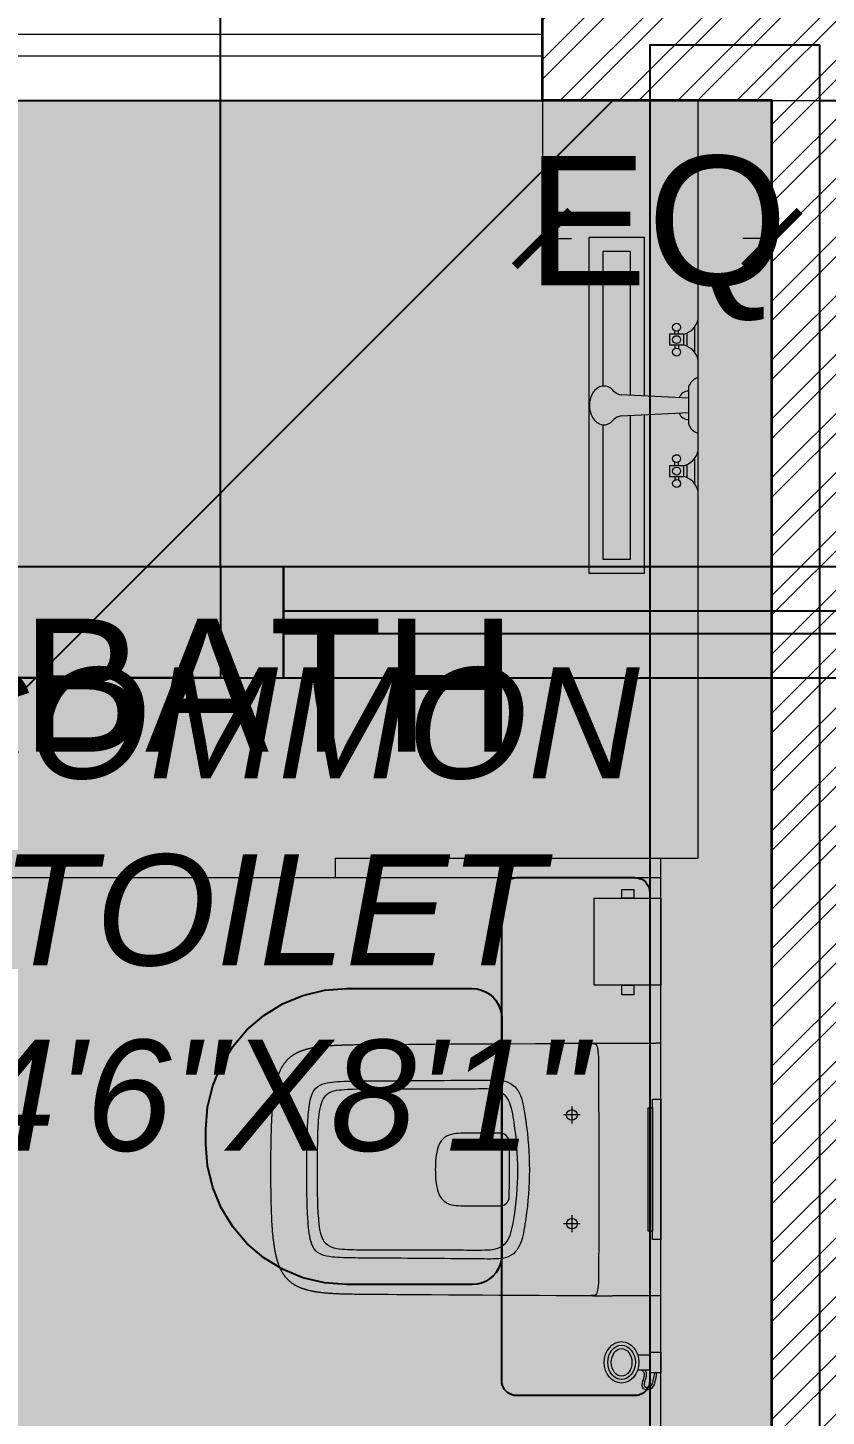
# Model space of a CAD drawing. Header units: millimetres. Extents: x 69529 to 85301, y 41669 to 59279.
# Drawn here: x 76954 to 78033, y 56281 to 58157 of the extents above; entities that cross this region are included whole.
import ezdxf

# ---------------------------------------------------------------- set-up
doc = ezdxf.new("R2010")
doc.units = ezdxf.units.MM
for name, color, linetype, lineweight in [('DA_CARPET AREA RERA', 30, 'Continuous', 9), ('DA_TEXT IN SQ.FT', 193, 'Continuous', 9), ('DA_WALL', 7, 'Continuous', 35), ('DA_WINDOW', 4, 'Continuous', 9)]:
    doc.layers.add(name, color=color, linetype=linetype, lineweight=lineweight)
for name, color, linetype, lineweight, true_color in [('DA_DIMENSION', 7, 'Continuous', 5, 0xc2474747), ('DA_FURNITURE', 7, 'Continuous', 5, 0xc2666666), ('DA_HATCH', 7, 'Continuous', 5, 0xc2545454)]:
    doc.layers.add(name, color=color, linetype=linetype, lineweight=lineweight, true_color=true_color)
for name, color, linetype in [('PROP-FURN', 9, 'CONTINUOUS'), ('PROP-SHELL', 7, 'CONTINUOUS'), ('PROP-TEXT', 3, 'CONTINUOUS'), ('PROP-WALL-NEW', 1, 'CONTINUOUS')]:
    doc.layers.add(name, color=color, linetype=linetype)
doc.styles.add('MtXpl_Arial', font='ArialItalic.ttf')
doc.styles.get("Standard").update_dxf_attribs({"font": 'Arial.ttf'})
doc.dimstyles.get("Standard").update_dxf_attribs({"dimtxt": 0.18, "dimasz": 0.18, "dimexe": 0.18, "dimexo": 0.0625, "dimgap": 0.09, "dimtad": 1, "dimtih": 1, "dimtoh": 1, "dimdec": 4, "dimdsep": 46, "dimtxsty": 'Standard', "dimcen": 0.09, "dimazin": 3, "dimtfac": 1, "dimtdec": 4, "dimtmove": 0, "dimatfit": 3, "dimfxl": 1, "dimtolj": 1})

# ---------------------------------------------------------------- blocks, each defined once
blk = doc.blocks.new('wc2')
at = {"layer": 'DA_FURNITURE'}
for p, q in [((-0.5973, -0.2609), (-0.6148, -0.2609)), ((-0.5973, -0.2814), (-0.6148, -0.2814))]:
    blk.add_line(p, q, dxfattribs=at)
for points in [[(-0.5758, 0.3562), (-0.5758, 0.3678), (-0.5921, 0.3678), (-0.5921, 0.3562)], [(-0.5384, 0.2388), (-0.5384, 0.3562), (-0.6288, 0.3562), (-0.6288, 0.2388)], [(-0.5758, 0.2257), (-0.5758, 0.2388), (-0.5921, 0.2388), (-0.5921, 0.2257)], [(-0.6288, -0.1808), (-0.6288, 0.0535), (-0.6288, 0.1121), (-0.6288, 0.1414), (-0.6288, 0.1561), (-0.6288, 0.1597), (-0.6288, 0.16), (-0.6288, 0.16), (-0.6288, 0.1601), (-0.6288, 0.1601), (-0.6288, 0.1601), (-0.6288, 0.1601), (-0.6287, 0.1601), (-0.6287, 0.1601), (-0.6285, 0.1601), (-0.6281, 0.1601), (-0.6277, 0.1601), (-0.6273, 0.1601), (-0.6269, 0.1601), (-0.6265, 0.1601), (-0.6261, 0.1601), (-0.6257, 0.1601), (-0.6253, 0.1601), (-0.6248, 0.1601), (-0.6244, 0.1601), (-0.624, 0.1601), (-0.6236, 0.1601), (-0.6231, 0.1601), (-0.6227, 0.1601), (-0.6223, 0.1601), (-0.6218, 0.1601), (-0.6214, 0.16), (-0.6209, 0.16), (-0.6205, 0.16), (-0.62, 0.16), (-0.6196, 0.16), (-0.6191, 0.16), (-0.6186, 0.16), (-0.6182, 0.16), (-0.6177, 0.16), (-0.6172, 0.16), (-0.6168, 0.16), (-0.6163, 0.16), (-0.6158, 0.16), (-0.6148, 0.16), (-0.6138, 0.16), (-0.6128, 0.16), (-0.6118, 0.16), (-0.6108, 0.16), (-0.6098, 0.16), (-0.6088, 0.16), (-0.6077, 0.16), (-0.6067, 0.16), (-0.6056, 0.16), (-0.6046, 0.16), (-0.6035, 0.16), (-0.6024, 0.16), (-0.6013, 0.16), (-0.6003, 0.16), (-0.5992, 0.16), (-0.5981, 0.16), (-0.597, 0.16), (-0.5958, 0.16), (-0.5947, 0.16), (-0.5936, 0.16), (-0.5925, 0.16), (-0.5914, 0.16), (-0.5902, 0.16), (-0.588, 0.16), (-0.5857, 0.16), (-0.5811, 0.16), (-0.5788, 0.16), (-0.5766, 0.16), (-0.5743, 0.16), (-0.572, 0.16), (-0.5709, 0.16), (-0.5698, 0.16), (-0.5687, 0.16), (-0.5675, 0.16), (-0.5664, 0.16), (-0.5653, 0.16), (-0.5642, 0.16), (-0.5631, 0.16), (-0.562, 0.16), (-0.5609, 0.16), (-0.5599, 0.16), (-0.5588, 0.16), (-0.5577, 0.16), (-0.5567, 0.16), (-0.5556, 0.16), (-0.5546, 0.16), (-0.5535, 0.16), (-0.5525, 0.16), (-0.5515, 0.16), (-0.5505, 0.16), (-0.5495, 0.16), (-0.5485, 0.16), (-0.5475, 0.16), (-0.5471, 0.16), (-0.5466, 0.16), (-0.5461, 0.16), (-0.5456, 0.16), (-0.5452, 0.16), (-0.5447, 0.16), (-0.5442, 0.16), (-0.5438, 0.16), (-0.5433, 0.16), (-0.5428, 0.16), (-0.5424, 0.16), (-0.5419, 0.16), (-0.5415, 0.16), (-0.541, 0.16), (-0.5406, 0.16), (-0.5402, 0.16), (-0.5397, 0.1599), (-0.5393, 0.1599), (-0.5389, 0.1599), (-0.5385, 0.1599), (-0.538, 0.1599), (-0.5376, 0.1599), (-0.5372, 0.1599), (-0.5368, 0.1599), (-0.5364, 0.1599), (-0.536, 0.1599), (-0.5356, 0.1599), (-0.5352, 0.1599), (-0.5348, 0.1599), (-0.5344, 0.1599), (-0.5343, 0.1599), (-0.5343, 0.1599), (-0.5343, 0.1599), (-0.5343, 0.1599), (-0.5343, 0.1599), (-0.5343, 0.1599), (-0.5342, 0.1599), (-0.5342, 0.1599), (-0.534, 0.1599), (-0.5333, 0.1599), (-0.5304, 0.1599), (-0.5276, 0.1599), (-0.5219, 0.1598), (-0.519, 0.1598), (-0.5183, 0.1598), (-0.5179, 0.1598), (-0.5178, 0.1598), (-0.5177, 0.1598), (-0.5177, 0.1598), (-0.5177, 0.1598), (-0.5177, 0.1598), (-0.5176, 0.1598), (-0.5176, 0.1598), (-0.5174, 0.1598), (-0.5167, 0.1598), (-0.5052, 0.1597), (-0.4938, 0.1596), (-0.4824, 0.1595), (-0.4709, 0.1594), (-0.4595, 0.1594), (-0.4138, 0.1591), (-0.4023, 0.1591), (-0.3909, 0.159), (-0.3852, 0.1589), (-0.3794, 0.1589), (-0.368, 0.1588), (-0.3451, 0.1587), (-0.3222, 0.1585), (-0.2993, 0.1583), (-0.2878, 0.1583), (-0.2763, 0.1582), (-0.2649, 0.1581), (-0.2534, 0.1581), (-0.252, 0.1581), (-0.2516, 0.1581), (-0.2515, 0.1581), (-0.2514, 0.1581), (-0.2514, 0.1581), (-0.2513, 0.1581), (-0.2513, 0.1581), (-0.251, 0.158), (-0.2495, 0.158), (-0.2467, 0.158), (-0.241, 0.158), (-0.2353, 0.158), (-0.2296, 0.1579), (-0.2267, 0.1579), (-0.2239, 0.1579), (-0.221, 0.1579), (-0.2182, 0.1578), (-0.2153, 0.1578), (-0.2124, 0.1577), (-0.2096, 0.1577), (-0.2067, 0.1576), (-0.2039, 0.1576), (-0.201, 0.1575), (-0.1982, 0.1574), (-0.1968, 0.1573), (-0.1953, 0.1573), (-0.1939, 0.1572), (-0.1925, 0.1572), (-0.1911, 0.1571), (-0.1896, 0.157), (-0.1882, 0.157), (-0.1868, 0.1569), (-0.1854, 0.1568), (-0.185, 0.1568), (-0.185, 0.1568), (-0.185, 0.1568), (-0.185, 0.1568), (-0.1849, 0.1568), (-0.1849, 0.1568), (-0.1848, 0.1568), (-0.1845, 0.1568), (-0.1831, 0.1567), (-0.1817, 0.1566), (-0.1804, 0.1565), (-0.179, 0.1564), (-0.1777, 0.1563), (-0.1763, 0.1562), (-0.1749, 0.1561), (-0.1736, 0.156), (-0.1722, 0.1558), (-0.1708, 0.1557), (-0.1695, 0.1555), (-0.1681, 0.1554), (-0.1668, 0.1552), (-0.1661, 0.1551), (-0.1654, 0.155), (-0.1647, 0.1549), (-0.164, 0.1548), (-0.1634, 0.1547), (-0.1627, 0.1546), (-0.162, 0.1545), (-0.1613, 0.1544), (-0.1607, 0.1542), (-0.16, 0.1541), (-0.1593, 0.154), (-0.1586, 0.1539), (-0.158, 0.1538), (-0.1573, 0.1536), (-0.1566, 0.1535), (-0.156, 0.1533), (-0.1553, 0.1532), (-0.1546, 0.1531), (-0.154, 0.1529), (-0.1536, 0.1528), (-0.1535, 0.1528), (-0.1534, 0.1528), (-0.1534, 0.1528), (-0.1533, 0.1528), (-0.1527, 0.1526), (-0.1521, 0.1525), (-0.1515, 0.1523), (-0.1509, 0.1522), (-0.1503, 0.152), (-0.1497, 0.1519), (-0.1491, 0.1517), (-0.1486, 0.1515), (-0.148, 0.1513), (-0.1474, 0.1512), (-0.1468, 0.151), (-0.1462, 0.1508), (-0.1456, 0.1506), (-0.1451, 0.1504), (-0.1445, 0.1502), (-0.1439, 0.15), (-0.1433, 0.1498), (-0.1427, 0.1496), (-0.1422, 0.1494), (-0.1416, 0.1491), (-0.141, 0.1489), (-0.1405, 0.1487), (-0.1399, 0.1484), (-0.1393, 0.1482), (-0.1388, 0.1479), (-0.1382, 0.1477), (-0.1377, 0.1474), (-0.1371, 0.1471), (-0.1366, 0.1469), (-0.136, 0.1466), (-0.1355, 0.1463), (-0.135, 0.146), (-0.1344, 0.1457), (-0.1339, 0.1454), (-0.1334, 0.1451), (-0.1329, 0.1448), (-0.1323, 0.1444), (-0.1318, 0.1441), (-0.1313, 0.1438), (-0.1308, 0.1434), (-0.1303, 0.1431), (-0.1298, 0.1427), (-0.1293, 0.1424), (-0.1288, 0.142), (-0.1283, 0.1416), (-0.1279, 0.1412), (-0.1277, 0.1411), (-0.1277, 0.1411), (-0.1277, 0.1411), (-0.1277, 0.1411), (-0.1277, 0.1411), (-0.1277, 0.1411), (-0.1275, 0.141), (-0.127, 0.1406), (-0.1266, 0.1401), (-0.1261, 0.1397), (-0.1256, 0.1393), (-0.1252, 0.1388), (-0.1247, 0.1384), (-0.1242, 0.138), (-0.1238, 0.1375), (-0.1234, 0.137), (-0.1229, 0.1366), (-0.1225, 0.1361), (-0.1221, 0.1356), (-0.1217, 0.1352), (-0.1213, 0.1347), (-0.1209, 0.1342), (-0.1205, 0.1337), (-0.1201, 0.1332), (-0.1198, 0.1327), (-0.1194, 0.1322), (-0.1191, 0.1317), (-0.1187, 0.1312), (-0.1184, 0.1307), (-0.118, 0.1301), (-0.1177, 0.1296), (-0.1173, 0.1291), (-0.117, 0.1285), (-0.1167, 0.128), (-0.1164, 0.1275), (-0.1161, 0.1269), (-0.1158, 0.1264), (-0.1155, 0.1258), (-0.1152, 0.1253), (-0.1149, 0.1247), (-0.1146, 0.1241), (-0.1144, 0.1236), (-0.1141, 0.123), (-0.1138, 0.1224), (-0.1136, 0.1219), (-0.1133, 0.1213), (-0.1131, 0.1207), (-0.1128, 0.1201), (-0.1126, 0.1195), (-0.1124, 0.119), (-0.1121, 0.1184), (-0.1119, 0.1178), (-0.1117, 0.1172), (-0.1115, 0.1166), (-0.1113, 0.116), (-0.1111, 0.1154), (-0.1109, 0.1148), (-0.1107, 0.1142), (-0.1105, 0.1136), (-0.1103, 0.113), (-0.1101, 0.1124), (-0.1099, 0.1117), (-0.1098, 0.1111), (-0.1096, 0.1105), (-0.1094, 0.1099), (-0.1092, 0.1093), (-0.1091, 0.1087), (-0.1089, 0.1081), (-0.1088, 0.1074), (-0.1086, 0.1068), (-0.1085, 0.1062), (-0.1083, 0.1056), (-0.1082, 0.105), (-0.108, 0.1043), (-0.1079, 0.1037), (-0.1078, 0.1031), (-0.1076, 0.1025), (-0.1075, 0.1018), (-0.1073, 0.1006), (-0.107, 0.0993), (-0.1068, 0.0981), (-0.1066, 0.0968), (-0.1064, 0.0956), (-0.1062, 0.0944), (-0.106, 0.0931), (-0.1058, 0.0919), (-0.1056, 0.0907), (-0.1054, 0.0894), (-0.1053, 0.0888), (-0.1053, 0.0885), (-0.1053, 0.0884), (-0.1053, 0.0883), (-0.1053, 0.0883), (-0.1053, 0.0882), (-0.1051, 0.0868), (-0.1049, 0.0854), (-0.1047, 0.084), (-0.1045, 0.0827), (-0.1044, 0.0813), (-0.1042, 0.0799), (-0.1041, 0.0785), (-0.1039, 0.0771), (-0.1038, 0.0757), (-0.1037, 0.0743), (-0.1036, 0.0729), (-0.1034, 0.0715), (-0.1033, 0.0701), (-0.1032, 0.0687), (-0.1031, 0.0674), (-0.103, 0.066), (-0.1029, 0.0646), (-0.1028, 0.0632), (-0.1028, 0.0618), (-0.1027, 0.0604), (-0.1026, 0.059), (-0.1025, 0.0576), (-0.1025, 0.0562), (-0.1024, 0.0548), (-0.1023, 0.0534), (-0.1023, 0.052), (-0.1022, 0.0506), (-0.1021, 0.0478), (-0.102, 0.045), (-0.102, 0.0422), (-0.1019, 0.0394), (-0.1018, 0.0366), (-0.1017, 0.0338), (-0.1017, 0.031), (-0.1016, 0.0254), (-0.1015, 0.024), (-0.1015, 0.0234), (-0.1015, 0.0226), (-0.1014, 0.0198), (-0.1014, 0.0169), (-0.1013, 0.0141), (-0.1013, 0.0112), (-0.1012, 0.0084), (-0.1012, 0.0055), (-0.1012, 0.0026), (-0.1012, -0.0002), (-0.1011, -0.0031), (-0.1011, -0.0059), (-0.1011, -0.0088), (-0.1011, -0.0116), (-0.1011, -0.0145), (-0.1011, -0.0174), (-0.1012, -0.0202), (-0.1012, -0.0231), (-0.1012, -0.0259), (-0.1012, -0.0288), (-0.1013, -0.0317), (-0.1013, -0.0345), (-0.1014, -0.0374), (-0.1014, -0.0402), (-0.1015, -0.0431), (-0.1016, -0.0487), (-0.1017, -0.0543), (-0.1018, -0.057), (-0.1019, -0.0598), (-0.1019, -0.0626), (-0.102, -0.0654), (-0.1021, -0.0682), (-0.1022, -0.071), (-0.1023, -0.0724), (-0.1023, -0.0738), (-0.1024, -0.0752), (-0.1024, -0.0766), (-0.1025, -0.078), (-0.1026, -0.0794), (-0.1026, -0.0808), (-0.1027, -0.0822), (-0.1028, -0.0836), (-0.1029, -0.085), (-0.103, -0.0864), (-0.1031, -0.0878), (-0.1032, -0.0892), (-0.1033, -0.0906), (-0.1034, -0.092), (-0.1035, -0.0934), (-0.1036, -0.0948), (-0.1038, -0.0962), (-0.1039, -0.0976), (-0.104, -0.0989), (-0.1042, -0.1003), (-0.1043, -0.1017), (-0.1045, -0.1031), (-0.1046, -0.1045), (-0.1048, -0.1059), (-0.105, -0.1073), (-0.1051, -0.108), (-0.1051, -0.108), (-0.1051, -0.108), (-0.1051, -0.1081), (-0.1051, -0.1083), (-0.1052, -0.1086), (-0.1053, -0.1098), (-0.1055, -0.111), (-0.1057, -0.1123), (-0.1059, -0.1135), (-0.1061, -0.1148), (-0.1063, -0.116), (-0.1065, -0.1173), (-0.1067, -0.1185), (-0.1069, -0.1198), (-0.1071, -0.121), (-0.1074, -0.1223), (-0.1075, -0.1229), (-0.1076, -0.1235), (-0.1078, -0.1242), (-0.1079, -0.1248), (-0.108, -0.1254), (-0.1082, -0.126), (-0.1083, -0.1267), (-0.1085, -0.1273), (-0.1086, -0.1279), (-0.1088, -0.1285), (-0.1089, -0.1292), (-0.1091, -0.1298), (-0.1092, -0.1304), (-0.1094, -0.131), (-0.1096, -0.1316), (-0.1098, -0.1323), (-0.1099, -0.1329), (-0.1101, -0.1335), (-0.1103, -0.1341), (-0.1105, -0.1347), (-0.1107, -0.1353), (-0.1109, -0.1359), (-0.1111, -0.1365), (-0.1113, -0.1371), (-0.1115, -0.1377), (-0.1117, -0.1383), (-0.112, -0.1389), (-0.1122, -0.1395), (-0.1124, -0.1401), (-0.1126, -0.1407), (-0.1129, -0.1413), (-0.1131, -0.1419), (-0.1134, -0.1425), (-0.1136, -0.143), (-0.1139, -0.1436), (-0.1142, -0.1442), (-0.1144, -0.1448), (-0.1147, -0.1453), (-0.115, -0.1459), (-0.1153, -0.1464), (-0.1156, -0.147), (-0.1159, -0.1476), (-0.1162, -0.1481), (-0.1165, -0.1487), (-0.1168, -0.1492), (-0.1171, -0.1497), (-0.1174, -0.1503), (-0.1178, -0.1508), (-0.1181, -0.1513), (-0.1185, -0.1519), (-0.1188, -0.1524), (-0.1192, -0.1529), (-0.1195, -0.1534), (-0.1199, -0.1539), (-0.1203, -0.1544), (-0.1207, -0.1549), (-0.1211, -0.1554), (-0.1215, -0.1559), (-0.1219, -0.1564), (-0.1223, -0.1568), (-0.1227, -0.1573), (-0.1231, -0.1578), (-0.1235, -0.1582), (-0.124, -0.1587), (-0.1244, -0.1591), (-0.1249, -0.1596), (-0.1253, -0.16), (-0.1258, -0.1605), (-0.1263, -0.1609), (-0.1268, -0.1613), (-0.1268, -0.1614), (-0.1269, -0.1614), (-0.1269, -0.1614), (-0.1269, -0.1615), (-0.1271, -0.1616), (-0.1273, -0.1618), (-0.1278, -0.1622), (-0.1282, -0.1625), (-0.1287, -0.1629), (-0.1292, -0.1633), (-0.1297, -0.1636), (-0.1302, -0.164), (-0.1307, -0.1644), (-0.1312, -0.1647), (-0.1317, -0.165), (-0.1322, -0.1654), (-0.1327, -0.1657), (-0.1333, -0.166), (-0.1338, -0.1663), (-0.1343, -0.1666), (-0.1348, -0.1669), (-0.1354, -0.1672), (-0.1359, -0.1675), (-0.1364, -0.1678), (-0.137, -0.1681), (-0.1375, -0.1683), (-0.1381, -0.1686), (-0.1386, -0.1688), (-0.1392, -0.1691), (-0.1397, -0.1693), (-0.1403, -0.1696), (-0.1409, -0.1698), (-0.1414, -0.17), (-0.142, -0.1703), (-0.1425, -0.1705), (-0.1431, -0.1707), (-0.1437, -0.1709), (-0.1443, -0.1711), (-0.1448, -0.1713), (-0.1454, -0.1715), (-0.146, -0.1717), (-0.1466, -0.1719), (-0.1472, -0.1721), (-0.1477, -0.1723), (-0.1483, -0.1724), (-0.1489, -0.1726), (-0.1495, -0.1728), (-0.1501, -0.1729), (-0.1507, -0.1731), (-0.1513, -0.1732), (-0.1519, -0.1734), (-0.1521, -0.1735), (-0.1522, -0.1735), (-0.1523, -0.1735), (-0.1525, -0.1735), (-0.1531, -0.1737), (-0.1538, -0.1739), (-0.1545, -0.174), (-0.1551, -0.1742), (-0.1558, -0.1743), (-0.1565, -0.1744), (-0.1571, -0.1746), (-0.1578, -0.1747), (-0.1585, -0.1748), (-0.1591, -0.175), (-0.1598, -0.1751), (-0.1605, -0.1752), (-0.1612, -0.1753), (-0.1618, -0.1754), (-0.1625, -0.1756), (-0.1632, -0.1757), (-0.1638, -0.1758), (-0.1645, -0.1759), (-0.1652, -0.176), (-0.1659, -0.1761), (-0.1665, -0.1761), (-0.1672, -0.1762), (-0.1686, -0.1764), (-0.1699, -0.1766), (-0.1713, -0.1767), (-0.1727, -0.1769), (-0.174, -0.177), (-0.1754, -0.1771), (-0.1767, -0.1772), (-0.1781, -0.1773), (-0.1795, -0.1774), (-0.1808, -0.1775), (-0.1822, -0.1776), (-0.1835, -0.1777), (-0.1836, -0.1777), (-0.1836, -0.1777), (-0.1836, -0.1777), (-0.1836, -0.1777), (-0.1837, -0.1777), (-0.1837, -0.1777), (-0.1841, -0.1777), (-0.1848, -0.1778), (-0.1862, -0.1779), (-0.1877, -0.1779), (-0.1891, -0.178), (-0.1905, -0.1781), (-0.1919, -0.1781), (-0.1934, -0.1782), (-0.1948, -0.1783), (-0.1962, -0.1783), (-0.1976, -0.1784), (-0.1991, -0.1784), (-0.2005, -0.1785), (-0.2033, -0.1785), (-0.2062, -0.1786), (-0.209, -0.1787), (-0.2119, -0.1787), (-0.2148, -0.1788), (-0.2176, -0.1788), (-0.2205, -0.1789), (-0.2233, -0.1789), (-0.2262, -0.1789), (-0.229, -0.1789), (-0.2319, -0.179), (-0.2376, -0.179), (-0.2433, -0.179), (-0.249, -0.179), (-0.2504, -0.179), (-0.2518, -0.179), (-0.2547, -0.1791), (-0.2604, -0.1791), (-0.2719, -0.1792), (-0.2833, -0.1792), (-0.3062, -0.1794), (-0.312, -0.1795), (-0.3148, -0.1795), (-0.3163, -0.1795), (-0.3166, -0.1795), (-0.3166, -0.1795), (-0.3166, -0.1795), (-0.3167, -0.1795), (-0.3168, -0.1795), (-0.3169, -0.1795), (-0.3173, -0.1795), (-0.3187, -0.1795), (-0.3416, -0.1797), (-0.3875, -0.18), (-0.4104, -0.1801), (-0.4333, -0.1802), (-0.4448, -0.1803), (-0.4476, -0.1803), (-0.4491, -0.1803), (-0.4498, -0.1803), (-0.45, -0.1804), (-0.45, -0.1804), (-0.45, -0.1804), (-0.45, -0.1804), (-0.45, -0.1804), (-0.4501, -0.1804), (-0.4502, -0.1804), (-0.4531, -0.1804), (-0.4645, -0.1804), (-0.4873, -0.1806), (-0.4987, -0.1806), (-0.5044, -0.1807), (-0.5102, -0.1807), (-0.5159, -0.1807), (-0.5162, -0.1807), (-0.5163, -0.1807), (-0.5164, -0.1807), (-0.5164, -0.1807), (-0.5164, -0.1807), (-0.5164, -0.1807), (-0.5164, -0.1807), (-0.5164, -0.1807), (-0.5166, -0.1807), (-0.517, -0.1807), (-0.5177, -0.1807), (-0.5205, -0.1808), (-0.5262, -0.1808), (-0.5319, -0.1809), (-0.5326, -0.1809), (-0.5328, -0.1809), (-0.5329, -0.1809), (-0.533, -0.1809), (-0.533, -0.1809), (-0.533, -0.1809), (-0.533, -0.1809), (-0.533, -0.1809), (-0.5331, -0.1809), (-0.5333, -0.1809), (-0.5337, -0.1809), (-0.5341, -0.1809), (-0.5341, -0.1809), (-0.5342, -0.1809), (-0.5342, -0.1809), (-0.5342, -0.1809), (-0.5342, -0.1809), (-0.5342, -0.1809), (-0.5342, -0.1809), (-0.5342, -0.1809), (-0.5342, -0.1809), (-0.5346, -0.1809), (-0.535, -0.1809), (-0.5354, -0.1809), (-0.5358, -0.1809), (-0.5362, -0.181), (-0.5366, -0.181), (-0.537, -0.181), (-0.5374, -0.181), (-0.5378, -0.181), (-0.5382, -0.181), (-0.5387, -0.181), (-0.5391, -0.181), (-0.5395, -0.181), (-0.54, -0.181), (-0.5404, -0.181), (-0.5408, -0.181), (-0.5413, -0.181), (-0.5417, -0.181), (-0.5422, -0.181), (-0.5426, -0.181), (-0.5431, -0.181), (-0.5435, -0.181), (-0.544, -0.181), (-0.5445, -0.181), (-0.5449, -0.181), (-0.5454, -0.181), (-0.5459, -0.181), (-0.5464, -0.181), (-0.5468, -0.181), (-0.5473, -0.181), (-0.5483, -0.181), (-0.5493, -0.181), (-0.5503, -0.181), (-0.5513, -0.181), (-0.5523, -0.181), (-0.5533, -0.181), (-0.5544, -0.181), (-0.5554, -0.181), (-0.5565, -0.181), (-0.5575, -0.181), (-0.5586, -0.181), (-0.5597, -0.181), (-0.5607, -0.181), (-0.5618, -0.181), (-0.5629, -0.181), (-0.564, -0.1809), (-0.5651, -0.1809), (-0.5662, -0.1809), (-0.5673, -0.1809), (-0.5685, -0.1809), (-0.5696, -0.1809), (-0.5707, -0.1809), (-0.5718, -0.1809), (-0.573, -0.1809), (-0.5752, -0.1809), (-0.5775, -0.1809), (-0.5798, -0.1809), (-0.5844, -0.1809), (-0.5867, -0.1809), (-0.5889, -0.1809), (-0.5912, -0.1809), (-0.5923, -0.1809), (-0.5935, -0.1809), (-0.5946, -0.1809), (-0.5957, -0.1809), (-0.5968, -0.1809), (-0.5979, -0.1809), (-0.599, -0.1809), (-0.6001, -0.1808), (-0.6012, -0.1808), (-0.6023, -0.1808), (-0.6034, -0.1808), (-0.6045, -0.1808), (-0.6055, -0.1808), (-0.6066, -0.1808), (-0.6076, -0.1808), (-0.6087, -0.1808), (-0.6097, -0.1808), (-0.6107, -0.1808), (-0.6117, -0.1808), (-0.6127, -0.1808), (-0.6137, -0.1808), (-0.6147, -0.1808), (-0.6157, -0.1808), (-0.6162, -0.1808), (-0.6167, -0.1808), (-0.6171, -0.1808), (-0.6176, -0.1808), (-0.6181, -0.1808), (-0.6185, -0.1808), (-0.619, -0.1808), (-0.6195, -0.1808), (-0.6199, -0.1808), (-0.6204, -0.1808), (-0.6208, -0.1808), (-0.6213, -0.1808), (-0.6217, -0.1808), (-0.6222, -0.1808), (-0.6226, -0.1808), (-0.6231, -0.1808), (-0.6235, -0.1808), (-0.6239, -0.1808), (-0.6243, -0.1808), (-0.6248, -0.1808), (-0.6252, -0.1808), (-0.6256, -0.1808), (-0.626, -0.1808), (-0.6264, -0.1808), (-0.6268, -0.1808), (-0.6272, -0.1808), (-0.6276, -0.1808), (-0.628, -0.1808), (-0.6284, -0.1808), (-0.6288, -0.1808)], [(-0.6174, -0.1051), (-0.6174, 0.0844), (-0.6288, 0.0844), (-0.6288, -0.1051)], [(-0.6117, -0.0938), (-0.6117, 0.073), (-0.6174, 0.073), (-0.6174, -0.0938)], [(-0.6288, -0.2851), (-0.6148, -0.2851), (-0.6148, -0.2572), (-0.6288, -0.2572)]]:
    blk.add_lwpolyline(points, close=True, dxfattribs=at)
for points in [[(-0.5198, 0.0632), (-0.4971, 0.0632)], [(-0.5085, 0.0746), (-0.5085, 0.0519)], [(-0.5085, -0.0724), (-0.5085, -0.0951)], [(-0.5198, -0.0837), (-0.4971, -0.0837)]]:
    blk.add_lwpolyline(points, dxfattribs=at)
at = {"layer": 'DA_FURNITURE', "extrusion": (0, 0, -1)}
for major_axis, ratio in [((0, 0.028), 0.833333), ((0, 0.0233), 0.8), ((0, 0.0186), 0.75)]:
    blk.add_ellipse((-0.5756, -0.2711), major_axis=major_axis, ratio=ratio, start_param=3.141593, end_param=9.424778, dxfattribs=at)
at = {"layer": 'DA_FURNITURE'}
for points, knots in [([(-0.5343, 0.1599), (-0.5361, 0.1599), (-0.5383, 0.1602), (-0.54, 0.1593), (-0.5421, 0.1583), (-0.5425, 0.1555), (-0.5429, 0.1534), (-0.545, 0.143), (-0.5444, 0.1321), (-0.5445, 0.1215), (-0.5447, 0.0993), (-0.5446, 0.077), (-0.5447, 0.0547), (-0.5447, 0.033), (-0.5447, 0.0112), (-0.5448, -0.0105), (-0.5447, -0.0549), (-0.545, -0.0994), (-0.5445, -0.1439), (-0.5444, -0.1544), (-0.5449, -0.1652), (-0.5427, -0.1755), (-0.5422, -0.1775), (-0.5417, -0.1797), (-0.5396, -0.1805), (-0.538, -0.1811), (-0.536, -0.181), (-0.5342, -0.1809)], [0, 0, 0, 0, 1, 1, 1, 2, 2, 2, 3, 3, 3, 4, 4, 4, 5, 5, 5, 6, 6, 6, 7, 7, 7, 8, 8, 8, 9, 9, 9, 9]), ([(-0.1501, -0.0105), (-0.1502, -0.0326), (-0.1503, -0.0549), (-0.1517, -0.077), (-0.1523, -0.0873), (-0.153, -0.0982), (-0.156, -0.1082), (-0.1573, -0.1125), (-0.1593, -0.1171), (-0.1625, -0.1204), (-0.1653, -0.1234), (-0.1692, -0.1253), (-0.1731, -0.1265), (-0.1828, -0.1294), (-0.1933, -0.1295), (-0.2033, -0.1298), (-0.2143, -0.1301), (-0.2252, -0.1302), (-0.2362, -0.1302), (-0.2584, -0.1304), (-0.2806, -0.1305), (-0.3029, -0.1307), (-0.325, -0.1308), (-0.3472, -0.131), (-0.3693, -0.1312), (-0.3804, -0.1313), (-0.3914, -0.1315), (-0.4025, -0.1314), (-0.4119, -0.1314), (-0.4218, -0.1303), (-0.4294, -0.1243), (-0.4367, -0.1183), (-0.4399, -0.1092), (-0.442, -0.1003), (-0.4444, -0.0898), (-0.4459, -0.0792), (-0.4473, -0.0685), (-0.4502, -0.0467), (-0.4513, -0.0246), (-0.4509, -0.0025), (-0.4505, 0.0195), (-0.4485, 0.0414), (-0.445, 0.0632), (-0.4433, 0.0732), (-0.4419, 0.0839), (-0.4374, 0.093), (-0.4333, 0.1011), (-0.4264, 0.1067), (-0.4177, 0.1089), (-0.4128, 0.1102), (-0.4076, 0.1104), (-0.4026, 0.1104), (-0.3972, 0.1104), (-0.3918, 0.1104), (-0.3864, 0.1103), (-0.3753, 0.1102), (-0.3642, 0.1102), (-0.353, 0.1101), (-0.3309, 0.1099), (-0.3087, 0.1097), (-0.2866, 0.1096), (-0.2646, 0.1094), (-0.2426, 0.1094), (-0.2205, 0.1092), (-0.2096, 0.109), (-0.1987, 0.1089), (-0.1878, 0.1079), (-0.1789, 0.1071), (-0.1692, 0.106), (-0.1626, 0.0993), (-0.1568, 0.0936), (-0.1551, 0.0852), (-0.1539, 0.0775), (-0.1524, 0.068), (-0.1518, 0.0584), (-0.1513, 0.0488), (-0.1504, 0.029), (-0.1502, 0.0093), (-0.1501, -0.0105)], [0, 0, 0, 0, 1, 1, 1, 2, 2, 2, 3, 3, 3, 4, 4, 4, 5, 5, 5, 6, 6, 6, 7, 7, 7, 8, 8, 8, 9, 9, 9, 10, 10, 10, 11, 11, 11, 12, 12, 12, 13, 13, 13, 14, 14, 14, 15, 15, 15, 16, 16, 16, 17, 17, 17, 18, 18, 18, 19, 19, 19, 20, 20, 20, 21, 21, 21, 22, 22, 22, 23, 23, 23, 24, 24, 24, 25, 25, 25, 26, 26, 26, 26]), ([(-0.1645, -0.0105), (-0.1646, -0.0326), (-0.1646, -0.0548), (-0.1663, -0.0768), (-0.1671, -0.0864), (-0.1678, -0.0969), (-0.1723, -0.1056), (-0.1767, -0.114), (-0.1851, -0.117), (-0.1939, -0.118), (-0.2044, -0.1193), (-0.2151, -0.1193), (-0.2256, -0.1194), (-0.2366, -0.1195), (-0.2476, -0.1194), (-0.2586, -0.1195), (-0.2807, -0.1195), (-0.3028, -0.1196), (-0.3249, -0.1196), (-0.3359, -0.1196), (-0.347, -0.1197), (-0.358, -0.1197), (-0.369, -0.1197), (-0.3799, -0.1199), (-0.3909, -0.1197), (-0.4001, -0.1195), (-0.41, -0.1187), (-0.4169, -0.1119), (-0.424, -0.1049), (-0.4262, -0.0948), (-0.428, -0.0855), (-0.4361, -0.0428), (-0.437, 0.0019), (-0.4311, 0.045), (-0.4297, 0.0554), (-0.4284, 0.0663), (-0.4252, 0.0764), (-0.4224, 0.0852), (-0.4172, 0.0929), (-0.4083, 0.0962), (-0.399, 0.0997), (-0.3884, 0.0988), (-0.3787, 0.0987), (-0.3677, 0.0987), (-0.3566, 0.0987), (-0.3456, 0.0987), (-0.3235, 0.0986), (-0.3014, 0.0986), (-0.2793, 0.0985), (-0.2572, 0.0985), (-0.2352, 0.0988), (-0.2132, 0.0982), (-0.2079, 0.0981), (-0.2026, 0.0978), (-0.1973, 0.0974), (-0.1928, 0.097), (-0.1882, 0.0965), (-0.1839, 0.0948), (-0.1753, 0.0916), (-0.1711, 0.0841), (-0.1691, 0.0756), (-0.1666, 0.0654), (-0.1659, 0.0549), (-0.1655, 0.0444), (-0.1651, 0.0335), (-0.1649, 0.0225), (-0.1647, 0.0116), (-0.1646, 0.0042), (-0.1645, -0.0031), (-0.1645, -0.0105)], [0, 0, 0, 0, 1, 1, 1, 2, 2, 2, 3, 3, 3, 4, 4, 4, 5, 5, 5, 6, 6, 6, 7, 7, 7, 8, 8, 8, 9, 9, 9, 10, 10, 10, 11, 11, 11, 12, 12, 12, 13, 13, 13, 14, 14, 14, 15, 15, 15, 16, 16, 16, 17, 17, 17, 18, 18, 18, 19, 19, 19, 20, 20, 20, 21, 21, 21, 22, 22, 22, 23, 23, 23, 23]), ([(-0.5085, 0.0703), (-0.5045, 0.0703), (-0.5013, 0.0672), (-0.5013, 0.0632), (-0.5013, 0.0593), (-0.5045, 0.0561), (-0.5085, 0.0561), (-0.5124, 0.0561), (-0.5156, 0.0593), (-0.5156, 0.0632), (-0.5156, 0.0672), (-0.5124, 0.0703), (-0.5085, 0.0703)], [0, 0, 0, 0, 1, 1, 1, 2, 2, 2, 3, 3, 3, 4, 4, 4, 4]), ([(-0.4119, -0.0595), (-0.4, -0.0596), (-0.3763, -0.0596), (-0.3644, -0.0595), (-0.3562, -0.0595), (-0.3474, -0.0596), (-0.3399, -0.0559), (-0.3273, -0.0495), (-0.3251, -0.0343), (-0.3243, -0.0217), (-0.3238, -0.016), (-0.3238, -0.005), (-0.3243, 0.0007), (-0.3251, 0.0134), (-0.3273, 0.0285), (-0.3399, 0.0349), (-0.3474, 0.0386), (-0.3562, 0.0385), (-0.3644, 0.0385), (-0.3644, 0.0385), (-0.3644, 0.0385), (-0.3644, 0.0385), (-0.3763, 0.0386), (-0.4, 0.0386), (-0.4119, 0.0385), (-0.4182, 0.0385), (-0.4236, 0.0333), (-0.4238, 0.027), (-0.4238, 0.027), (-0.4238, 0.027), (-0.4238, 0.027), (-0.4239, 0.0176), (-0.4241, -0.0011), (-0.4241, -0.0105), (-0.4241, -0.0199), (-0.4239, -0.0386), (-0.4238, -0.048), (-0.4236, -0.0543), (-0.4182, -0.0595), (-0.4119, -0.0595)], [0, 0, 0, 0, 1, 1, 1, 2, 2, 2, 3, 3, 3, 4, 4, 4, 5, 5, 5, 6, 6, 6, 7, 7, 7, 8, 8, 8, 9, 9, 9, 10, 10, 10, 11, 11, 11, 12, 12, 12, 13, 13, 13, 13]), ([(-0.5086, -0.0766), (-0.5046, -0.0766), (-0.5014, -0.0798), (-0.5014, -0.0837), (-0.5014, -0.0876), (-0.5046, -0.0908), (-0.5086, -0.0908), (-0.5125, -0.0908), (-0.5157, -0.0876), (-0.5157, -0.0837), (-0.5157, -0.0798), (-0.5125, -0.0766), (-0.5086, -0.0766)], [0, 0, 0, 0, 1, 1, 1, 2, 2, 2, 3, 3, 3, 4, 4, 4, 4]), ([(-0.6229, -0.2851), (-0.6227, -0.2865), (-0.6225, -0.2879), (-0.6219, -0.2913), (-0.6216, -0.2932), (-0.6206, -0.2978), (-0.6199, -0.3005), (-0.6178, -0.3045), (-0.6164, -0.3062), (-0.6133, -0.3078), (-0.6119, -0.3081), (-0.6094, -0.3082), (-0.608, -0.3081), (-0.6058, -0.3071), (-0.6049, -0.3064), (-0.6038, -0.3047), (-0.6035, -0.3037), (-0.6033, -0.302), (-0.6034, -0.3012), (-0.6037, -0.2987), (-0.6042, -0.2969), (-0.6052, -0.2933), (-0.6058, -0.2915), (-0.6068, -0.2874), (-0.6065, -0.2862), (-0.6058, -0.2844), (-0.6055, -0.2837), (-0.6033, -0.2814)], [0, 0, 0, 0, 0.111111, 0.111111, 0.222223, 0.222223, 0.376143, 0.376143, 0.530063, 0.530063, 0.640731, 0.640731, 0.73292, 0.73292, 0.792217, 0.792217, 0.840307, 0.840307, 0.888397, 0.888397, 0.996309, 0.996309, 1.104221, 1.104221, 1.307624, 1.307624, 1.422628, 1.422628, 1.422628, 1.422628]), ([(-0.62, -0.2851), (-0.6194, -0.2878), (-0.6177, -0.3017), (-0.6123, -0.3058), (-0.6037, -0.3045), (-0.6113, -0.2879), (-0.6088, -0.2835), (-0.6075, -0.2814)], [0, 0, 0, 0, 0.330819, 0.619422, 0.81589, 1.132999, 1.422628, 1.422628, 1.422628, 1.422628])]:
    blk.add_open_spline(points, degree=3, knots=knots, dxfattribs=at)
blk = doc.blocks.new('tap')
at = {"layer": 'DA_FURNITURE'}
for p, q in [((-0.1835, -0.2062), (-0.1835, -0.1402)), ((-0.1835, -0.2062), (-0.1835, -0.1402)), ((-0.1775, -0.1944), (-0.1775, -0.1519)), ((-0.1775, -0.1944), (-0.1775, -0.1519)), ((-0.1655, -0.1616), (-0.1655, -0.1845)), ((-0.1655, -0.1616), (-0.1655, -0.1845)), ((-0.1355, -0.1642), (-0.1595, -0.1642)), ((-0.1595, -0.1642), (-0.1595, -0.1822)), ((-0.1355, -0.1642), (-0.1595, -0.1642)), ((-0.1595, -0.1642), (-0.1595, -0.1822)), ((-0.1505, -0.1642), (-0.1505, -0.1582)), ((-0.1505, -0.1642), (-0.1505, -0.1582)), ((-0.1445, -0.1642), (-0.1445, -0.1582)), ((-0.1445, -0.1642), (-0.1445, -0.1582)), ((-0.1355, -0.1822), (-0.1355, -0.1642)), ((-0.1355, -0.1822), (-0.1355, -0.1642)), ((-0.1595, -0.1822), (-0.1355, -0.1822)), ((-0.1595, -0.1822), (-0.1355, -0.1822)), ((-0.1505, -0.1822), (-0.1505, -0.1882)), ((-0.1505, -0.1822), (-0.1505, -0.1882)), ((-0.1445, -0.1822), (-0.1445, -0.1882)), ((-0.1445, -0.1822), (-0.1445, -0.1882)), ((-0.1835, -0.331), (-0.1835, -0.2374)), ((-0.1835, -0.331), (-0.1835, -0.2374)), ((-0.1679, -0.3154), (-0.1679, -0.253)), ((-0.1679, -0.3154), (-0.1679, -0.253)), ((-0.0541, -0.2665), (-0.1679, -0.2721)), ((-0.0541, -0.2665), (-0.1679, -0.2721)), ((-0.1679, -0.2962), (-0.0541, -0.3018)), ((-0.1679, -0.2962), (-0.0541, -0.3018)), ((-0.1835, -0.4282), (-0.1835, -0.3622)), ((-0.1835, -0.4282), (-0.1835, -0.3622)), ((-0.1775, -0.4164), (-0.1775, -0.3739)), ((-0.1775, -0.4164), (-0.1775, -0.3739)), ((-0.1655, -0.3836), (-0.1655, -0.4065)), ((-0.1655, -0.3836), (-0.1655, -0.4065)), ((-0.1355, -0.3862), (-0.1595, -0.3862)), ((-0.1595, -0.3862), (-0.1595, -0.4042)), ((-0.1355, -0.3862), (-0.1595, -0.3862)), ((-0.1595, -0.3862), (-0.1595, -0.4042)), ((-0.1505, -0.3862), (-0.1505, -0.3802)), ((-0.1505, -0.3862), (-0.1505, -0.3802)), ((-0.1445, -0.3862), (-0.1445, -0.3802)), ((-0.1445, -0.3862), (-0.1445, -0.3802)), ((-0.1355, -0.4042), (-0.1355, -0.3862)), ((-0.1355, -0.4042), (-0.1355, -0.3862)), ((-0.1595, -0.4042), (-0.1355, -0.4042)), ((-0.1595, -0.4042), (-0.1355, -0.4042)), ((-0.1505, -0.4042), (-0.1505, -0.4102)), ((-0.1505, -0.4042), (-0.1505, -0.4102)), ((-0.1445, -0.4042), (-0.1445, -0.4102)), ((-0.1445, -0.4042), (-0.1445, -0.4102))]:
    blk.add_line(p, q, dxfattribs=at)
for points in [[(-0.0928, -0.2684), (-0.0928, 0), (0, 0), (0, -0.5683), (-0.0928, -0.5683), (-0.0928, -0.2999)], [(-0.0692, -0.2672), (-0.0692, -0.0237), (-0.0236, -0.0237), (-0.0236, -0.2515)], [(-0.0236, -0.3169), (-0.0236, -0.5446), (-0.0692, -0.5446), (-0.0692, -0.3011)]]:
    blk.add_lwpolyline(points, dxfattribs=at)
for centre in [(-0.1475, -0.1522), (-0.1475, -0.1522), (-0.1475, -0.1732), (-0.1475, -0.1732), (-0.1475, -0.1942), (-0.1475, -0.1942), (-0.1475, -0.3742), (-0.1475, -0.3742), (-0.1475, -0.3952), (-0.1475, -0.3952), (-0.1475, -0.4162), (-0.1475, -0.4162)]:
    blk.add_circle(centre, 0.00671, dxfattribs=at)
for centre, radius, start, end in [((-0.1505, -0.1312), 0.0342, 195.2551, 254.7449), ((-0.1505, -0.1312), 0.0342, 195.2551, 254.7449), ((-0.1505, -0.2152), 0.0342, 105.2551, 164.7449), ((-0.1505, -0.2152), 0.0342, 105.2551, 164.7449), ((-0.1899, -0.2593), 0.0229, 16.1502, 73.8498), ((-0.1899, -0.2593), 0.0229, 16.1502, 73.8498), ((-0.0209, -0.2769), 0.0265, 119.848, 141.5659), ((-0.0209, -0.2769), 0.0265, 119.848, 141.5659), ((-0.0247, -0.2702), 0.0188, 90, 119.848), ((-0.0247, -0.2702), 0.0188, 90, 119.848), ((-0.0247, -0.2702), 0.0188, 60.152, 90), ((-0.0247, -0.2702), 0.0188, 60.152, 90), ((-0.0286, -0.2769), 0.0265, 35.8238, 60.152), ((-0.0286, -0.2769), 0.0265, 35.8238, 60.152), ((-0.1674, -0.2766), 0.0165, 18.5395, 91.7649), ((-0.1674, -0.2766), 0.0165, 18.5395, 91.7649), ((-0.0581, -0.2424), 0.0244, 279.6247, 312.4678), ((-0.0581, -0.2424), 0.0244, 279.6247, 312.4678), ((-0.0346, -0.2813), 0.034, 16.6468, 35.8238), ((-0.0346, -0.2813), 0.034, 16.6468, 35.8238), ((-0.0442, -0.2842), 0.044, 0, 16.6468), ((-0.0442, -0.2842), 0.044, 0, 16.6468), ((-0.1674, -0.2917), 0.0165, 268.2351, 341.4605), ((-0.1674, -0.2917), 0.0165, 268.2351, 341.4605), ((-0.0581, -0.3259), 0.0244, 47.5322, 80.3753), ((-0.0581, -0.3259), 0.0244, 47.5322, 80.3753), ((-0.0346, -0.287), 0.034, 324.1762, 343.3532), ((-0.0346, -0.287), 0.034, 324.1762, 343.3532), ((-0.0442, -0.2842), 0.044, 343.3532, 360), ((-0.0442, -0.2842), 0.044, 343.3532, 360), ((-0.1899, -0.309), 0.0229, 286.1502, 343.8498), ((-0.1899, -0.309), 0.0229, 286.1502, 343.8498), ((-0.0209, -0.2914), 0.0265, 218.4341, 240.152), ((-0.0209, -0.2914), 0.0265, 218.4341, 240.152), ((-0.0247, -0.2981), 0.0188, 240.152, 270), ((-0.0247, -0.2981), 0.0188, 240.152, 270), ((-0.0247, -0.2981), 0.0188, 270, 299.848), ((-0.0247, -0.2981), 0.0188, 270, 299.848), ((-0.0286, -0.2914), 0.0265, 299.848, 324.1762), ((-0.0286, -0.2914), 0.0265, 299.848, 324.1762), ((-0.1505, -0.3532), 0.0342, 195.2551, 254.7449), ((-0.1505, -0.3532), 0.0342, 195.2551, 254.7449), ((-0.1505, -0.4372), 0.0342, 105.2551, 164.7449), ((-0.1505, -0.4372), 0.0342, 105.2551, 164.7449)]:
    blk.add_arc(centre, radius, start, end, dxfattribs=at)
blk = doc.blocks.new('_ArchTick')
at = {"color": 0, "linetype": 'ByBlock', "const_width": 0.15}
blk.add_lwpolyline([(-0.5, -0.5), (0.5, 0.5)], dxfattribs=at)
blk = doc.blocks.new('*D168')
at = {"layer": 'DA_DIMENSION'}
for p, q in [((-23393.6, 98386.5), (-23393.6, 98200.2)), ((-23083.6, 98386.5), (-23083.6, 98200.2)), ((-23393.6, 98200.3), (-23354.2, 98200.3)), ((-23083.6, 98200.3), (-23123, 98200.3))]:
    blk.add_line(p, q, dxfattribs=at)
at = {"layer": 'Defpoints', "color": 0}
for p in [(-23393.6, 98386.5), (-23083.6, 98386.5), (-23083.6, 98200.3)]:
    blk.add_point(p, dxfattribs=at)
at = {"layer": 'DA_DIMENSION', "xscale": 75, "yscale": 75, "zscale": 75, "rotation": 180}
blk.add_blockref('_ArchTick', (-23393.6, 98200.3), dxfattribs=at)
at = {"layer": 'DA_DIMENSION', "xscale": 75, "yscale": 75, "zscale": 75}
blk.add_blockref('_ArchTick', (-23083.6, 98200.3), dxfattribs=at)
at = {"layer": 'DA_DIMENSION', "color": 7, "insert": (-23238.6, 98200.3), "char_height": 175, "attachment_point": 5}
blk.add_mtext('\\A1;EQ', dxfattribs=at)
blk = doc.blocks.new('fsdaafdh')
at = {"layer": 'DA_DIMENSION'}
dim = blk.add_linear_dim(base=(-23083.59418, 98200.34619), p1=(-23393.59418, 98386.52535), p2=(-23083.59418, 98386.52535), text='EQ', dimstyle='Standard', dxfattribs=at)
dim.commit()
dim.dimension.update_dxf_attribs({"geometry": '*D168', "text_midpoint": (-23238.59418, 98200.34619)})

msp = doc.modelspace()

# ---------------------------------------------------------------- hatches: boundary and pattern name
at = {"layer": 'DA_HATCH'}
h = msp.add_hatch(dxfattribs=at)
h.set_pattern_fill('ANSI32', color=256, scale=150)
h.set_pattern_definition([(45, (101042.82, -215688.83), (-39.774756, 39.774756), []), (45, (101069.34, -215688.83), (-39.774756, 39.774756), [])])
h.paths.add_polyline_path([(78084.22813, 58058.9767), (78084.22813, 54438.9767), (77959.22813, 54438.9767), (77959.22813, 58058.9767), (77649.22813, 58058.9767), (77649.22813, 58208.9767), (77959.22813, 58208.9767), (77959.22813, 58958.9767), (77959.22813, 59108.9767), (78109.22813, 59108.9767), (78109.22813, 58208.9767), (78449.22813, 58208.9767), (78449.22813, 58058.9767)])
h.paths.add_polyline_path([(76589.22813, 58058.9767), (76899.22813, 58058.9767), (76899.22813, 58208.9767), (76614.22813, 58208.9767), (76614.22813, 58958.9767), (76614.22813, 59108.9767), (76464.22813, 59108.9767), (76464.22813, 58058.9767), (76464.22813, 57908.9767), (76589.22813, 57908.9767)])
h.paths.add_polyline_path([(80214.22813, 58058.9767), (80214.22813, 54438.9767), (80339.22813, 54438.9767), (80339.22813, 58058.9767), (80649.22813, 58058.9767), (80649.22813, 58208.9767), (80339.22813, 58208.9767), (80339.22813, 58958.9767), (80339.22813, 59108.9767), (80189.22813, 59108.9767), (80189.22813, 58208.9767), (79849.22813, 58208.9767), (79849.22813, 58058.9767)])
h.paths.add_polyline_path([(81709.22424, 58208.9767), (81709.22813, 58953.9767), (81709.22813, 59108.9767), (81859.22813, 59108.9767), (81859.22813, 58208.9767)])
h.paths.add_polyline_path([(81399.22813, 58058.9767), (81399.22813, 58208.9767), (81709.22813, 58208.9767), (81709.22813, 58058.9767)], flags=17)
h.paths.add_polyline_path([(81834.22813, 57008.9767), (81834.22813, 55458.9767), (81089.22813, 55458.9767), (81089.22813, 55583.9767), (81709.22813, 55583.9767), (81709.22813, 57008.9767)])
h.paths.add_polyline_path([(75709.22813, 54558.9767), (77039.22813, 54558.9767), (77039.22813, 54433.9767), (75709.22813, 54433.9767)])
h.paths.add_polyline_path([(76464.22813, 57008.9767), (76464.22813, 55458.9767), (77209.22813, 55458.9767), (77209.22813, 55583.9767), (76589.22813, 55583.9767), (76589.22813, 57008.9767)])
h.paths.add_polyline_path([(73414.22813, 54558.9767), (73264.22813, 54558.9767), (73264.22813, 56708.9767), (73414.22813, 56708.9767)])
h.paths.add_polyline_path([(73494.22813, 58678.9767), (73414.22813, 58678.9767), (73414.22813, 57908.9767), (73264.22813, 57908.9767), (73264.22813, 59108.9767), (73494.22813, 59108.9767)])
h.paths.add_polyline_path([(80214.22813, 49553.97669), (80214.22813, 50783.9767), (80214.22813, 53508.9767), (81834.22813, 53508.9767), (81834.22813, 53383.9767), (80339.22813, 53383.9767), (80339.22813, 50933.9767), (80649.22813, 50933.9767), (80649.22813, 50783.9767), (80364.22813, 50783.9767), (80364.22813, 47608.95613), (80134.22813, 47608.97669), (80134.22813, 47758.97669), (80214.22812, 47758.97669)])
h.paths.add_polyline_path([(81709.22813, 50933.9767), (81399.22813, 50933.9767), (81399.22813, 50783.9767), (81709.22813, 50783.9767)], flags=17)
h.paths.add_polyline_path([(81709.22813, 50783.9767), (81709.22813, 49703.97669), (81709.22813, 49553.97669), (81859.22813, 49553.97669), (81859.22813, 50173.9767), (81939.22813, 50173.9767), (81939.22813, 50323.9767), (81859.22813, 50323.9767), (81859.22813, 50783.9767)])
h.paths.add_polyline_path([(77299.22813, 47758.9767), (77299.22813, 47608.9767), (76909.22813, 47608.9767), (76909.22813, 47758.9767)])
edge = h.paths.add_edge_path()
edge.add_line((85034.22813, 50163.9767), (85034.22813, 54433.9767))
edge.add_line((85034.22813, 54433.9767), (85034.22813, 54558.9767))
edge.add_line((85034.22813, 54558.9767), (85034.22813, 58828.9767))
edge.add_line((85034.22813, 58828.9767), (84884.22813, 58828.9767))
edge.add_line((84884.22813, 58828.9767), (84884.22813, 54558.9767))
edge.add_line((84884.22813, 54558.9767), (81259.22813, 54558.9767))
edge.add_line((81259.22813, 54558.9767), (81259.22813, 54433.9767))
edge.add_line((81259.22813, 54433.9767), (84884.22813, 54433.9767))
edge.add_line((84884.22813, 54433.9767), (84884.22813, 50173.9767))
edge.add_line((84884.22813, 50173.9767), (85034.22813, 50173.9767))
h.paths.add_polyline_path([(81834.22813, 51983.9767), (81834.22813, 52638.9767), (81709.22813, 52638.9767), (81709.22813, 51983.9767)], flags=17)
h = msp.add_hatch(dxfattribs=at)
h.set_pattern_fill('ANSI35', color=256, scale=300)
h.set_pattern_definition([(45, (101042.82, -40322.55), (-53.03301, 53.03301), []), (45, (101095.855, -40322.55), (-53.03301, 53.03301), [93.75, -18.75, 0, -18.75])])
h.paths.add_polyline_path([(78084.22813, 58058.9767), (80214.22813, 58058.9767), (80214.22813, 57458.9767), (78084.22813, 57458.9767)])
h.paths.add_polyline_path([(76589.22813, 58058.9767), (77959.22813, 58058.9767), (77959.22813, 55583.9767), (77209.22813, 55583.9767), (76589.22813, 55583.9767), (76589.22813, 57013.97669), (76694.22813, 57013.9767), (76694.22813, 57913.9767), (76589.22813, 57913.9767)])
h.paths.add_polyline_path([(80339.22813, 58058.9767), (81709.22813, 58058.9767), (81709.22813, 55583.9767), (81089.22813, 55583.9767), (80339.22813, 55583.9767)])
h.paths.add_polyline_path([(81709.22813, 53383.9767), (80339.22813, 53383.9767), (80339.22813, 50933.97671), (81709.22813, 50933.97668), (81709.22813, 52638.9767)])

# ---------------------------------------------------------------- linework, layer by layer
at = {"layer": 'DA_CARPET AREA RERA'}
msp.add_lwpolyline([(74019.22813, 48978.9767), (74169.22813, 48978.9767), (75709.22813, 48978.9767), (75709.02425, 54558.9767), (73414.22813, 54558.9767), (73414.22813, 58678.9767), (76464.22813, 58678.9767), (76464.22813, 58058.9767), (81709.22813, 58058.9767), (81859.22813, 58058.9767), (81859.22813, 58678.9767), (84884.22813, 58678.9767), (84884.22813, 50323.9767), (81859.22813, 50323.9767), (81859.22813, 50933.9767), (80214.22813, 50933.9767), (80214.22812, 47758.97669), (80214.22813, 47608.97669), (77214.22813, 47608.9767), (77214.22813, 47758.9767), (74019.22813, 47758.9767), (74019.22813, 48818.9767)], close=True, dxfattribs=at)
at = {"layer": 'DA_FURNITURE'}
for p, q in [((77369.22813, 57035.36799), (77859.22813, 57035.36799)), ((77369.22813, 57035.36799), (77369.22813, 57009.04899)), ((76694.22813, 57009.04899), (77809.22813, 57009.04899))]:
    msp.add_line(p, q, dxfattribs=at)
for points in [[(77959.22813, 58058.9767), (77959.22813, 55583.9767), (77404.22813, 55583.9767), (77404.22813, 56158.9767), (77809.22813, 56158.9767), (77809.22813, 57035.36799)], [(77959.22813, 58058.9767), (77859.22813, 58058.9767), (77859.22813, 57035.36799)]]:
    msp.add_lwpolyline(points, dxfattribs=at)
at = {"layer": 'DA_WALL'}
msp.add_lwpolyline([(77959.22813, 55583.9767), (77959.22813, 58058.9767), (77649.22813, 58058.9767), (77649.22813, 58208.9767), (77959.22813, 58208.9767), (77959.22813, 58958.9767), (77959.22813, 58958.9767), (77959.22813, 59108.9767), (78109.22813, 59108.9767), (78109.22813, 58208.9767), (78449.22813, 58208.9767), (78449.22813, 58058.9767), (78084.22813, 58058.9767), (78084.22813, 54433.9767), (77959.22813, 54433.9767), (77959.22813, 55458.9767)], dxfattribs=at)
at = {"layer": 'DA_WINDOW'}
for points in [[(76899.22813, 58058.9767), (77649.22813, 58058.9767), (77649.22813, 58208.9767), (76899.22813, 58208.9767)], [(76899.22813, 58148.9767), (77649.22813, 58148.9767), (77649.22813, 58118.9767), (76899.22813, 58118.9767)]]:
    msp.add_lwpolyline(points, close=True, dxfattribs=at)
at = {"layer": 'PROP-FURN'}
for points in [[(76694.2, 58059), (77744.2, 58059), (76694.2, 57009)], [(77594.2, 56989), (77594.4, 56992.1), (77595.2, 56995.2), (77596.4, 56998.1), (77598, 57000.8), (77600.1, 57003.1), (77602.4, 57005.2), (77605.1, 57006.8), (77608, 57008), (77611.1, 57008.8), (77614.2, 57009), (77774.2, 57009), (77777.3, 57008.8), (77780.4, 57008), (77783.3, 57006.8), (77786, 57005.2), (77788.3, 57003.1), (77790.4, 57000.8), (77792, 56998.1), (77793.2, 56995.2), (77794, 56992.1), (77794.2, 56989), (77794.2, 56329), (77794, 56325.9), (77793.2, 56322.8), (77792, 56319.9), (77790.4, 56317.2), (77788.3, 56314.9), (77786, 56312.8), (77783.3, 56311.2), (77780.4, 56310), (77777.3, 56309.2), (77774.2, 56309), (77614.2, 56309), (77611.1, 56309.2), (77608, 56310), (77605.1, 56311.2), (77602.4, 56312.8), (77600.1, 56314.9), (77598, 56317.2), (77596.4, 56319.9), (77595.2, 56322.8), (77594.4, 56325.9), (77594.2, 56329)], [(77194.2, 56669), (77196.5, 56698.7), (77203.5, 56727.7), (77214.9, 56755.3), (77230.5, 56780.7), (77249.8, 56803.4), (77272.5, 56822.7), (77297.9, 56838.3), (77325.5, 56849.7), (77354.5, 56856.7), (77384.2, 56859), (77554.2, 56859), (77560.5, 56858.5), (77566.6, 56857), (77572.4, 56854.6), (77577.7, 56851.4), (77582.5, 56847.3), (77586.6, 56842.5), (77589.8, 56837.2), (77592.2, 56831.4), (77593.7, 56825.3), (77594.2, 56819), (77594.2, 56499), (77593.7, 56492.7), (77592.2, 56486.6), (77589.8, 56480.8), (77586.6, 56475.5), (77582.5, 56470.7), (77577.7, 56466.6), (77572.4, 56463.4), (77566.6, 56461), (77560.5, 56459.5), (77554.2, 56459), (77384.2, 56459), (77354.5, 56461.3), (77325.5, 56468.3), (77297.9, 56479.7), (77272.5, 56495.3), (77249.8, 56514.6), (77230.5, 56537.3), (77214.9, 56562.7), (77203.5, 56590.3), (77196.5, 56619.3), (77194.2, 56649)]]:
    msp.add_lwpolyline(points, close=True, dxfattribs=at)
msp.add_lwpolyline([(78024.2, 56179), (78024.2, 58059), (80809.2, 58059)], dxfattribs=at)
at = {"layer": 'PROP-SHELL'}
for p, q in [((77214.2, 57429), (77214.2, 58679)), ((80214.2, 57429), (77214.2, 57429)), ((77214.2, 57429), (77214.2, 57279)), ((80264.2, 57429), (77214.2, 57429)), ((80134.2, 57429), (77299.2, 57429)), ((77299.2, 57429), (77299.2, 57279)), ((80134.2, 57369), (77299.2, 57369)), ((77299.2, 57369), (77299.2, 57339)), ((77299.2, 57339), (80134.2, 57339)), ((77214.2, 57279), (74019.2, 57279)), ((77299.2, 57279), (80134.2, 57279))]:
    msp.add_line(p, q, dxfattribs=at)
msp.add_lwpolyline([(76909.2, 57279), (77299.2, 57279), (77299.2, 57429), (76909.2, 57429)], close=True, dxfattribs=at)
at = {"layer": 'PROP-WALL-NEW'}
msp.add_lwpolyline([(78024.2, 56179.063), (78024.2, 58134), (77794.2, 58134), (77794.2, 56178.937)], dxfattribs=at)

# ---------------------------------------------------------------- block references
at = {"layer": 'DA_FURNITURE', "xscale": 800.0000000000018, "yscale": 800.0000000000018, "zscale": 800.0000000000018, "rotation": 180}
msp.add_blockref('tap', (77712.41837, 57419.80626), dxfattribs=at)
at = {"layer": 'DA_FURNITURE', "xscale": -1000, "yscale": 1000, "zscale": 1000}
msp.add_blockref('wc2', (77180.45543, 56625.04815), dxfattribs=at)
at = {"layer": 'DA_HATCH'}
msp.add_blockref('fsdaafdh', (101042.82231, -40327.54866), dxfattribs=at)

# ---------------------------------------------------------------- texts
at = {"layer": 'DA_TEXT IN SQ.FT', "style": 'MtXpl_Arial'}
for s, p in [('COMMON', (76802.87993, 57142.98068, 0)), ('TOILET', (76917.11936, 56890.4227, 0)), ('4\'6"X8\'1"', (76875.06616, 56639.80878, 0))]:
    msp.add_text(s, height=150, dxfattribs=at).set_placement(p)
at = {"layer": 'PROP-TEXT'}
msp.add_text('BATH', height=180, dxfattribs=at).set_placement((76944.2, 57179))

doc.saveas('drawing.dxf')
